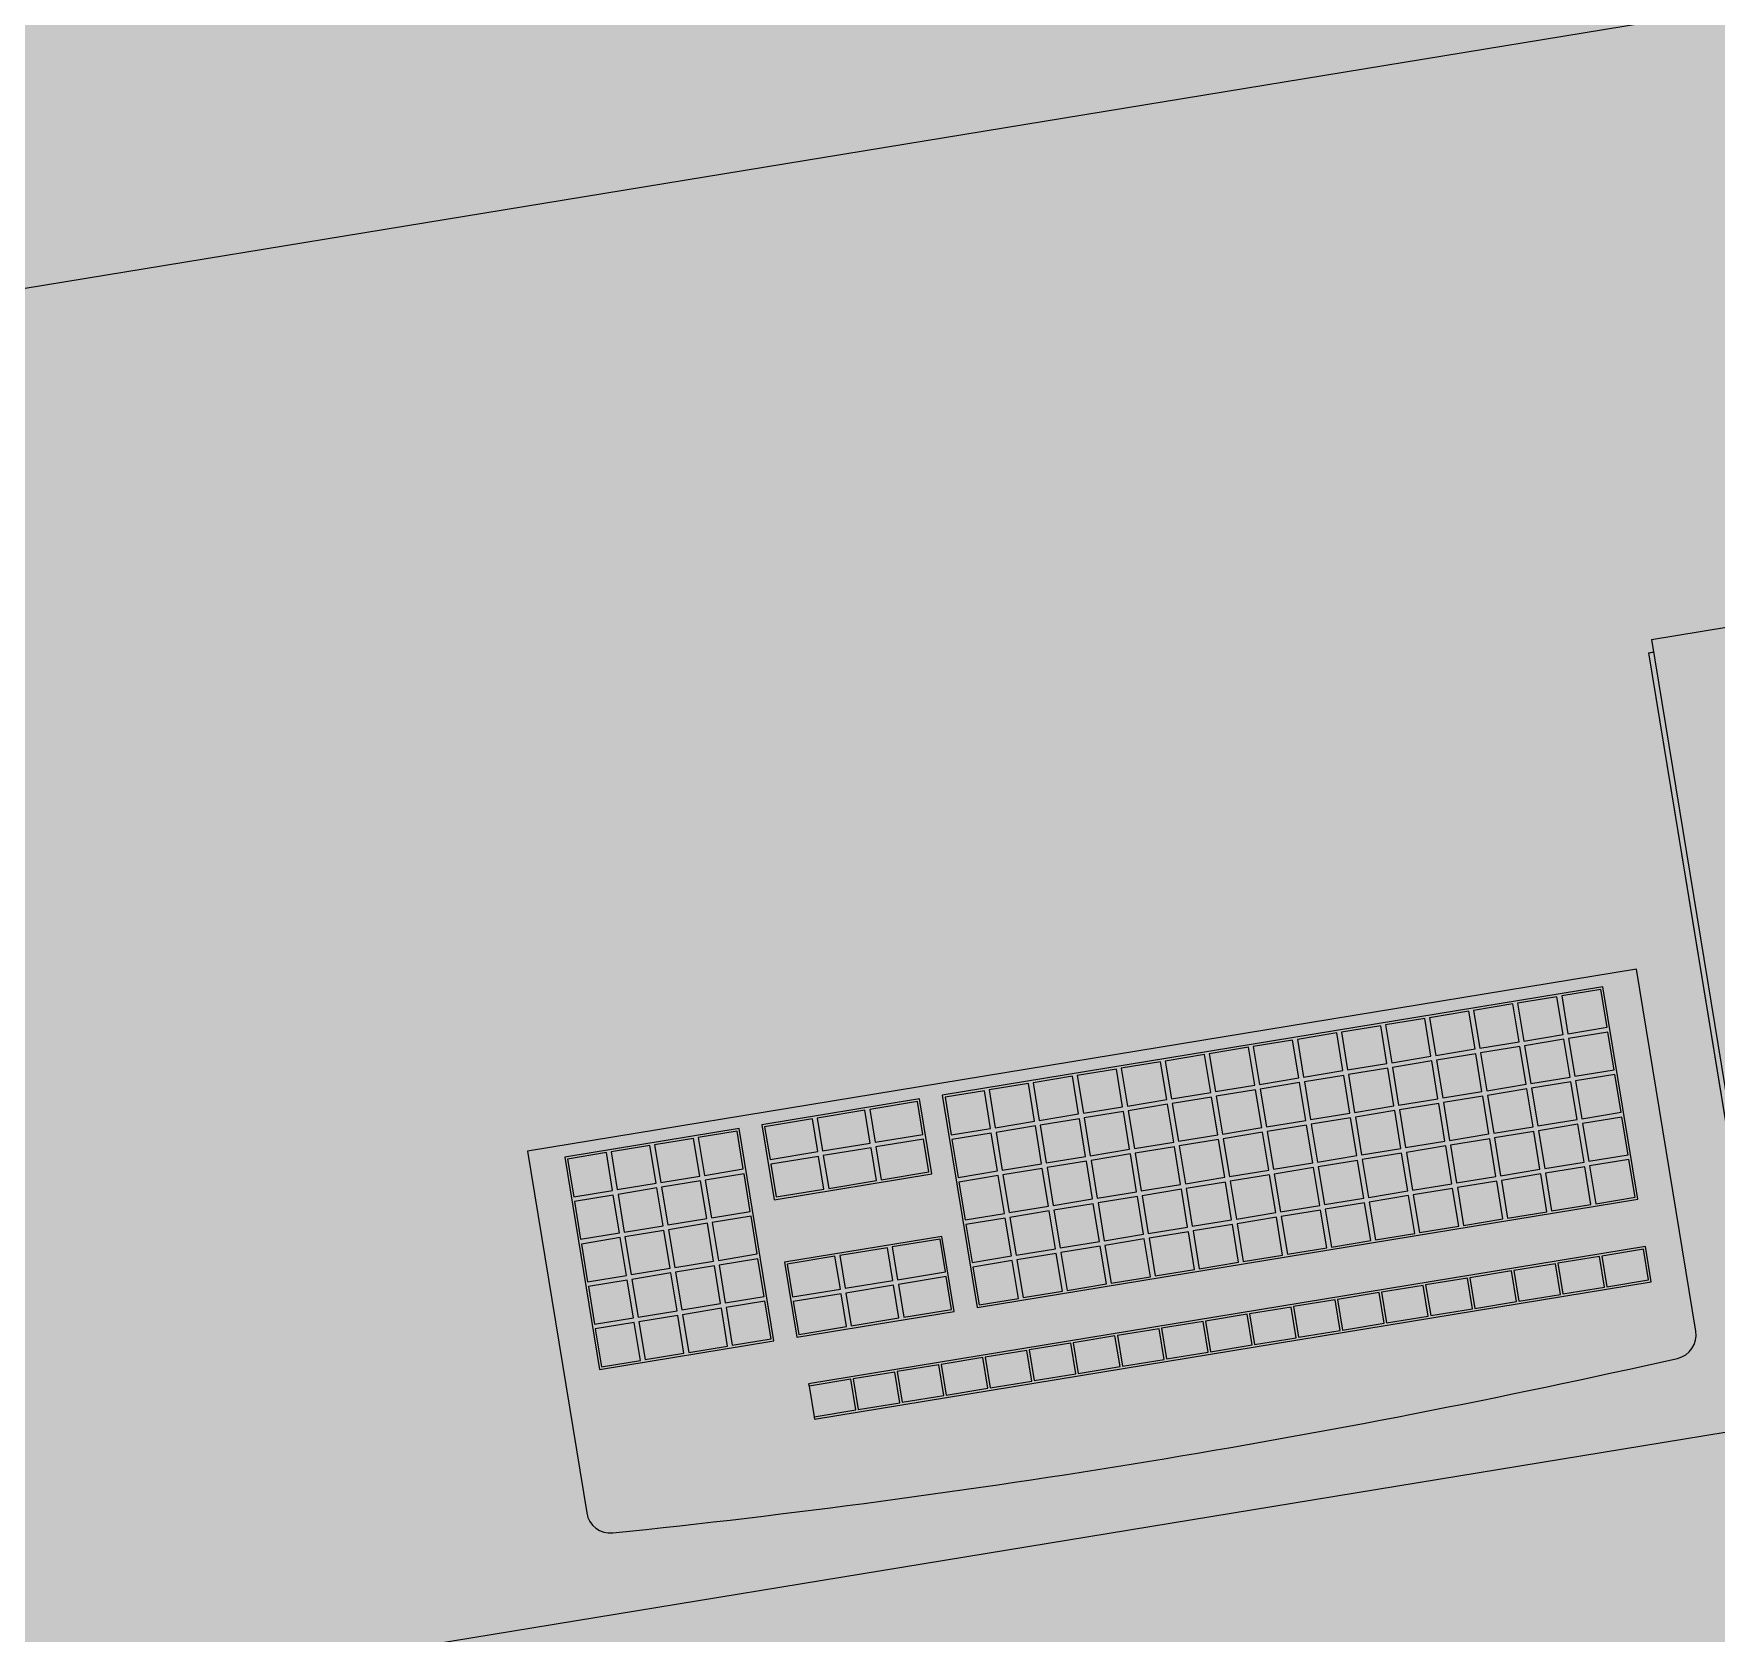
# Model space of a CAD drawing. Header units: metres. Extents: x 2 to 659295185, y -28 to 1124222152.
# Drawn here: x 655576.686 to 655577.345, y 1126601.06 to 1126601.687 of the extents above; entities that cross this region are included whole.
import ezdxf

# ---------------------------------------------------------------- set-up
doc = ezdxf.new("R2010")
doc.units = ezdxf.units.M
doc.header["$MEASUREMENT"] = 0
doc.linetypes.add('DASHDOT', pattern=[1, 0.5, -0.25, 0, -0.25])
doc.layers.get('0').update_dxf_attribs({"linetype": 'CONTINUOUS'})
for name, color, linetype, lineweight in [('LC-EQUIPOS', 12, 'CONTINUOUS', 13), ('LC-MUEBLE MADERA', 12, 'CONTINUOUS', 9), ('LOCALES ASIGNADOS', 41, 'DASHDOT', 0)]:
    doc.layers.add(name, color=color, linetype=linetype, lineweight=lineweight)

# ---------------------------------------------------------------- blocks, each defined once
blk = doc.blocks.new('mueble de equip')
blk.add_lwpolyline([(156.96263, 53.45278), (157.51263, 53.45278), (157.51263, 51.69896), (156.96263, 51.69896)], close=True)
at = {"layer": 'LC-EQUIPOS'}
for p, q in [((157.20144, 53.09922), (157.20144, 53.33992)), ((157.20148, 53.09922), (157.20148, 53.33992)), ((157.20144, 53.09922), (157.45144, 53.09922)), ((157.20148, 53.09922), (157.45148, 53.09922)), ((157.20644, 53.09728), (157.20644, 53.09922)), ((157.20644, 53.09728), (157.44644, 53.09728)), ((157.20648, 53.09728), (157.20648, 53.09922)), ((157.20648, 53.09728), (157.44648, 53.09728)), ((157.47157, 53.07252), (157.32795, 53.07252)), ((157.32795, 53.07252), (157.32795, 52.63228)), ((157.47157, 53.07252), (157.32795, 53.07252)), ((157.32795, 53.07252), (157.32795, 52.63228)), ((157.33263, 53.05847), (157.33263, 52.7962)), ((157.41694, 53.05847), (157.33263, 53.05847)), ((157.33263, 53.05847), (157.33263, 52.7962)), ((157.41694, 53.05847), (157.33263, 53.05847)), ((157.33357, 53.05754), (157.33357, 53.04193)), ((157.34856, 53.05754), (157.33357, 53.05754)), ((157.33357, 53.05754), (157.33357, 53.04193)), ((157.34856, 53.05754), (157.33357, 53.05754)), ((157.34856, 53.04193), (157.34856, 53.05754)), ((157.34856, 53.04193), (157.34856, 53.05754)), ((157.35043, 53.05754), (157.35043, 53.04193)), ((157.36542, 53.05754), (157.35043, 53.05754)), ((157.35043, 53.05754), (157.35043, 53.04193)), ((157.36542, 53.05754), (157.35043, 53.05754)), ((157.36542, 53.04193), (157.36542, 53.05754)), ((157.36542, 53.04193), (157.36542, 53.05754)), ((157.36729, 53.05754), (157.36729, 53.04193)), ((157.38228, 53.05754), (157.36729, 53.05754)), ((157.36729, 53.05754), (157.36729, 53.04193)), ((157.38228, 53.05754), (157.36729, 53.05754)), ((157.38228, 53.04193), (157.38228, 53.05754)), ((157.38228, 53.04193), (157.38228, 53.05754)), ((157.38415, 53.05754), (157.38415, 53.04193)), ((157.39914, 53.05754), (157.38415, 53.05754)), ((157.38415, 53.05754), (157.38415, 53.04193)), ((157.39914, 53.05754), (157.38415, 53.05754)), ((157.39914, 53.04193), (157.39914, 53.05754)), ((157.39914, 53.04193), (157.39914, 53.05754)), ((157.40101, 53.05754), (157.40101, 53.04193)), ((157.416, 53.05754), (157.40101, 53.05754)), ((157.40101, 53.05754), (157.40101, 53.04193)), ((157.416, 53.05754), (157.40101, 53.05754)), ((157.416, 53.04193), (157.416, 53.05754)), ((157.416, 53.04193), (157.416, 53.05754)), ((157.41694, 52.7962), (157.41694, 53.05847)), ((157.41694, 52.7962), (157.41694, 53.05847)), ((157.43567, 53.05847), (157.43567, 52.72626)), ((157.44972, 53.05847), (157.43567, 53.05847)), ((157.43567, 53.05847), (157.43567, 52.72626)), ((157.44972, 53.05847), (157.43567, 53.05847)), ((157.43661, 53.05754), (157.43661, 53.04099)), ((157.44878, 53.05754), (157.43661, 53.05754)), ((157.43661, 53.05754), (157.43661, 53.04099)), ((157.44878, 53.05754), (157.43661, 53.05754)), ((157.44878, 53.04099), (157.44878, 53.05754)), ((157.44878, 53.04099), (157.44878, 53.05754)), ((157.44972, 52.72626), (157.44972, 53.05847)), ((157.44972, 52.72626), (157.44972, 53.05847)), ((157.33357, 53.04193), (157.34856, 53.04193)), ((157.33357, 53.04193), (157.34856, 53.04193)), ((157.33357, 53.04005), (157.33357, 53.02444)), ((157.34856, 53.04005), (157.33357, 53.04005)), ((157.33357, 53.04005), (157.33357, 53.02444)), ((157.34856, 53.04005), (157.33357, 53.04005)), ((157.34856, 53.02444), (157.34856, 53.04005)), ((157.34856, 53.02444), (157.34856, 53.04005)), ((157.35043, 53.04193), (157.36542, 53.04193)), ((157.35043, 53.04193), (157.36542, 53.04193)), ((157.35043, 53.04005), (157.35043, 53.02444)), ((157.36542, 53.04005), (157.35043, 53.04005)), ((157.35043, 53.04005), (157.35043, 53.02444)), ((157.36542, 53.04005), (157.35043, 53.04005)), ((157.36542, 53.02444), (157.36542, 53.04005)), ((157.36542, 53.02444), (157.36542, 53.04005)), ((157.36729, 53.04193), (157.38228, 53.04193)), ((157.36729, 53.04193), (157.38228, 53.04193)), ((157.36729, 53.04005), (157.36729, 53.02444)), ((157.38228, 53.04005), (157.36729, 53.04005)), ((157.36729, 53.04005), (157.36729, 53.02444)), ((157.38228, 53.04005), (157.36729, 53.04005)), ((157.38228, 53.02444), (157.38228, 53.04005)), ((157.38228, 53.02444), (157.38228, 53.04005)), ((157.38415, 53.04193), (157.39914, 53.04193)), ((157.38415, 53.04193), (157.39914, 53.04193)), ((157.38415, 53.04005), (157.38415, 53.02444)), ((157.39914, 53.04005), (157.38415, 53.04005)), ((157.38415, 53.04005), (157.38415, 53.02444)), ((157.39914, 53.04005), (157.38415, 53.04005)), ((157.39914, 53.02444), (157.39914, 53.04005)), ((157.39914, 53.02444), (157.39914, 53.04005)), ((157.40101, 53.04193), (157.416, 53.04193)), ((157.40101, 53.04193), (157.416, 53.04193)), ((157.40101, 53.04005), (157.40101, 53.02444)), ((157.416, 53.04005), (157.40101, 53.04005)), ((157.40101, 53.04005), (157.40101, 53.02444)), ((157.416, 53.04005), (157.40101, 53.04005)), ((157.416, 53.02444), (157.416, 53.04005)), ((157.416, 53.02444), (157.416, 53.04005)), ((157.43661, 53.04099), (157.44878, 53.04099)), ((157.43661, 53.04099), (157.44878, 53.04099)), ((157.43661, 53.04005), (157.43661, 53.0235)), ((157.44878, 53.04005), (157.43661, 53.04005)), ((157.43661, 53.04005), (157.43661, 53.0235)), ((157.44878, 53.04005), (157.43661, 53.04005)), ((157.44878, 53.0235), (157.44878, 53.04005)), ((157.44878, 53.0235), (157.44878, 53.04005)), ((157.33357, 53.02444), (157.34856, 53.02444)), ((157.33357, 53.02444), (157.34856, 53.02444)), ((157.35043, 53.02444), (157.36542, 53.02444)), ((157.35043, 53.02444), (157.36542, 53.02444)), ((157.36729, 53.02444), (157.38228, 53.02444)), ((157.36729, 53.02444), (157.38228, 53.02444)), ((157.38415, 53.02444), (157.39914, 53.02444)), ((157.38415, 53.02444), (157.39914, 53.02444)), ((157.40101, 53.02444), (157.416, 53.02444)), ((157.40101, 53.02444), (157.416, 53.02444)), ((157.33357, 53.02257), (157.33357, 53.00696)), ((157.34856, 53.02257), (157.33357, 53.02257)), ((157.33357, 53.02257), (157.33357, 53.00696)), ((157.34856, 53.02257), (157.33357, 53.02257)), ((157.34856, 53.00696), (157.34856, 53.02257)), ((157.34856, 53.00696), (157.34856, 53.02257)), ((157.35043, 53.02257), (157.35043, 53.00696)), ((157.36542, 53.02257), (157.35043, 53.02257)), ((157.35043, 53.02257), (157.35043, 53.00696)), ((157.36542, 53.02257), (157.35043, 53.02257)), ((157.36542, 53.00696), (157.36542, 53.02257)), ((157.36542, 53.00696), (157.36542, 53.02257)), ((157.36729, 53.02257), (157.36729, 53.00696)), ((157.38228, 53.02257), (157.36729, 53.02257)), ((157.36729, 53.02257), (157.36729, 53.00696)), ((157.38228, 53.02257), (157.36729, 53.02257)), ((157.38228, 53.00696), (157.38228, 53.02257)), ((157.38228, 53.00696), (157.38228, 53.02257)), ((157.38415, 53.02257), (157.38415, 53.00696)), ((157.39914, 53.02257), (157.38415, 53.02257)), ((157.38415, 53.02257), (157.38415, 53.00696)), ((157.39914, 53.02257), (157.38415, 53.02257)), ((157.39914, 53.00696), (157.39914, 53.02257)), ((157.39914, 53.00696), (157.39914, 53.02257)), ((157.40101, 53.02257), (157.40101, 53.00696)), ((157.416, 53.02257), (157.40101, 53.02257)), ((157.40101, 53.02257), (157.40101, 53.00696)), ((157.416, 53.02257), (157.40101, 53.02257)), ((157.416, 53.00696), (157.416, 53.02257)), ((157.416, 53.00696), (157.416, 53.02257)), ((157.43661, 53.0235), (157.44878, 53.0235)), ((157.43661, 53.0235), (157.44878, 53.0235)), ((157.43661, 53.02257), (157.43661, 53.00602)), ((157.44878, 53.02257), (157.43661, 53.02257)), ((157.43661, 53.02257), (157.43661, 53.00602)), ((157.44878, 53.02257), (157.43661, 53.02257)), ((157.44878, 53.00602), (157.44878, 53.02257)), ((157.44878, 53.00602), (157.44878, 53.02257)), ((157.33357, 53.00696), (157.34856, 53.00696)), ((157.33357, 53.00696), (157.34856, 53.00696)), ((157.33357, 53.00508), (157.33357, 52.98947)), ((157.34856, 53.00508), (157.33357, 53.00508)), ((157.33357, 53.00508), (157.33357, 52.98947)), ((157.34856, 53.00508), (157.33357, 53.00508)), ((157.34856, 52.98947), (157.34856, 53.00508)), ((157.34856, 52.98947), (157.34856, 53.00508)), ((157.35043, 53.00696), (157.36542, 53.00696)), ((157.35043, 53.00696), (157.36542, 53.00696)), ((157.35043, 53.00508), (157.35043, 52.98947)), ((157.36542, 53.00508), (157.35043, 53.00508)), ((157.35043, 53.00508), (157.35043, 52.98947)), ((157.36542, 53.00508), (157.35043, 53.00508)), ((157.36542, 52.98947), (157.36542, 53.00508)), ((157.36542, 52.98947), (157.36542, 53.00508)), ((157.36729, 53.00696), (157.38228, 53.00696)), ((157.36729, 53.00696), (157.38228, 53.00696)), ((157.36729, 53.00508), (157.36729, 52.98947)), ((157.38228, 53.00508), (157.36729, 53.00508)), ((157.36729, 53.00508), (157.36729, 52.98947)), ((157.38228, 53.00508), (157.36729, 53.00508)), ((157.38228, 52.98947), (157.38228, 53.00508)), ((157.38228, 52.98947), (157.38228, 53.00508)), ((157.38415, 53.00696), (157.39914, 53.00696)), ((157.38415, 53.00696), (157.39914, 53.00696)), ((157.38415, 53.00508), (157.38415, 52.98947)), ((157.39914, 53.00508), (157.38415, 53.00508)), ((157.38415, 53.00508), (157.38415, 52.98947)), ((157.39914, 53.00508), (157.38415, 53.00508)), ((157.39914, 52.98947), (157.39914, 53.00508)), ((157.39914, 52.98947), (157.39914, 53.00508)), ((157.40101, 53.00696), (157.416, 53.00696)), ((157.40101, 53.00696), (157.416, 53.00696)), ((157.40101, 53.00508), (157.40101, 52.98947)), ((157.416, 53.00508), (157.40101, 53.00508)), ((157.40101, 53.00508), (157.40101, 52.98947)), ((157.416, 53.00508), (157.40101, 53.00508)), ((157.416, 52.98947), (157.416, 53.00508)), ((157.416, 52.98947), (157.416, 53.00508)), ((157.43661, 53.00602), (157.44878, 53.00602)), ((157.43661, 53.00602), (157.44878, 53.00602)), ((157.43661, 53.00508), (157.43661, 52.98853)), ((157.44878, 53.00508), (157.43661, 53.00508)), ((157.43661, 53.00508), (157.43661, 52.98853)), ((157.44878, 53.00508), (157.43661, 53.00508)), ((157.44878, 52.98853), (157.44878, 53.00508)), ((157.44878, 52.98853), (157.44878, 53.00508)), ((157.33357, 52.98947), (157.34856, 52.98947)), ((157.33357, 52.98947), (157.34856, 52.98947)), ((157.33357, 52.9876), (157.33357, 52.97199)), ((157.34856, 52.9876), (157.33357, 52.9876)), ((157.33357, 52.9876), (157.33357, 52.97199)), ((157.34856, 52.9876), (157.33357, 52.9876)), ((157.34856, 52.97199), (157.34856, 52.9876)), ((157.34856, 52.97199), (157.34856, 52.9876)), ((157.35043, 52.98947), (157.36542, 52.98947)), ((157.35043, 52.98947), (157.36542, 52.98947)), ((157.35043, 52.9876), (157.35043, 52.97199)), ((157.36542, 52.9876), (157.35043, 52.9876)), ((157.35043, 52.9876), (157.35043, 52.97199)), ((157.36542, 52.9876), (157.35043, 52.9876)), ((157.36542, 52.97199), (157.36542, 52.9876)), ((157.36542, 52.97199), (157.36542, 52.9876)), ((157.36729, 52.98947), (157.38228, 52.98947)), ((157.36729, 52.98947), (157.38228, 52.98947)), ((157.36729, 52.9876), (157.36729, 52.97199)), ((157.38228, 52.9876), (157.36729, 52.9876)), ((157.36729, 52.9876), (157.36729, 52.97199)), ((157.38228, 52.9876), (157.36729, 52.9876)), ((157.38228, 52.97199), (157.38228, 52.9876)), ((157.38228, 52.97199), (157.38228, 52.9876)), ((157.38415, 52.98947), (157.39914, 52.98947)), ((157.38415, 52.98947), (157.39914, 52.98947)), ((157.38415, 52.9876), (157.38415, 52.97199)), ((157.39914, 52.9876), (157.38415, 52.9876)), ((157.38415, 52.9876), (157.38415, 52.97199)), ((157.39914, 52.9876), (157.38415, 52.9876)), ((157.39914, 52.97199), (157.39914, 52.9876)), ((157.39914, 52.97199), (157.39914, 52.9876)), ((157.40101, 52.98947), (157.416, 52.98947)), ((157.40101, 52.98947), (157.416, 52.98947)), ((157.40101, 52.9876), (157.40101, 52.97199)), ((157.416, 52.9876), (157.40101, 52.9876)), ((157.40101, 52.9876), (157.40101, 52.97199)), ((157.416, 52.9876), (157.40101, 52.9876)), ((157.416, 52.97199), (157.416, 52.9876)), ((157.416, 52.97199), (157.416, 52.9876)), ((157.43661, 52.98853), (157.44878, 52.98853)), ((157.43661, 52.98853), (157.44878, 52.98853)), ((157.43661, 52.9876), (157.43661, 52.97105)), ((157.44878, 52.9876), (157.43661, 52.9876)), ((157.43661, 52.9876), (157.43661, 52.97105)), ((157.44878, 52.9876), (157.43661, 52.9876)), ((157.44878, 52.97105), (157.44878, 52.9876)), ((157.44878, 52.97105), (157.44878, 52.9876)), ((157.33357, 52.97199), (157.34856, 52.97199)), ((157.33357, 52.97199), (157.34856, 52.97199)), ((157.35043, 52.97199), (157.36542, 52.97199)), ((157.35043, 52.97199), (157.36542, 52.97199)), ((157.36729, 52.97199), (157.38228, 52.97199)), ((157.36729, 52.97199), (157.38228, 52.97199)), ((157.38415, 52.97199), (157.39914, 52.97199)), ((157.38415, 52.97199), (157.39914, 52.97199)), ((157.40101, 52.97199), (157.416, 52.97199)), ((157.40101, 52.97199), (157.416, 52.97199)), ((157.33357, 52.97011), (157.33357, 52.9545)), ((157.34856, 52.97011), (157.33357, 52.97011)), ((157.33357, 52.97011), (157.33357, 52.9545)), ((157.34856, 52.97011), (157.33357, 52.97011)), ((157.34856, 52.9545), (157.34856, 52.97011)), ((157.34856, 52.9545), (157.34856, 52.97011)), ((157.35043, 52.97011), (157.35043, 52.9545)), ((157.36542, 52.97011), (157.35043, 52.97011)), ((157.35043, 52.97011), (157.35043, 52.9545)), ((157.36542, 52.97011), (157.35043, 52.97011)), ((157.36542, 52.9545), (157.36542, 52.97011)), ((157.36542, 52.9545), (157.36542, 52.97011)), ((157.36729, 52.97011), (157.36729, 52.9545)), ((157.38228, 52.97011), (157.36729, 52.97011)), ((157.36729, 52.97011), (157.36729, 52.9545)), ((157.38228, 52.97011), (157.36729, 52.97011)), ((157.38228, 52.9545), (157.38228, 52.97011)), ((157.38228, 52.9545), (157.38228, 52.97011)), ((157.38415, 52.97011), (157.38415, 52.9545)), ((157.39914, 52.97011), (157.38415, 52.97011)), ((157.38415, 52.97011), (157.38415, 52.9545)), ((157.39914, 52.97011), (157.38415, 52.97011)), ((157.39914, 52.9545), (157.39914, 52.97011)), ((157.39914, 52.9545), (157.39914, 52.97011)), ((157.40101, 52.97011), (157.40101, 52.9545)), ((157.416, 52.97011), (157.40101, 52.97011)), ((157.40101, 52.97011), (157.40101, 52.9545)), ((157.416, 52.97011), (157.40101, 52.97011)), ((157.416, 52.9545), (157.416, 52.97011)), ((157.416, 52.9545), (157.416, 52.97011)), ((157.43661, 52.97105), (157.44878, 52.97105)), ((157.43661, 52.97105), (157.44878, 52.97105)), ((157.43661, 52.97011), (157.43661, 52.95356)), ((157.44878, 52.97011), (157.43661, 52.97011)), ((157.43661, 52.97011), (157.43661, 52.95356)), ((157.44878, 52.97011), (157.43661, 52.97011)), ((157.44878, 52.95356), (157.44878, 52.97011)), ((157.44878, 52.95356), (157.44878, 52.97011)), ((157.33357, 52.9545), (157.34856, 52.9545)), ((157.33357, 52.9545), (157.34856, 52.9545)), ((157.33357, 52.95263), (157.33357, 52.93702)), ((157.34856, 52.95263), (157.33357, 52.95263)), ((157.33357, 52.95263), (157.33357, 52.93702)), ((157.34856, 52.95263), (157.33357, 52.95263)), ((157.34856, 52.93702), (157.34856, 52.95263)), ((157.34856, 52.93702), (157.34856, 52.95263)), ((157.35043, 52.9545), (157.36542, 52.9545)), ((157.35043, 52.9545), (157.36542, 52.9545)), ((157.35043, 52.95263), (157.35043, 52.93702)), ((157.36542, 52.95263), (157.35043, 52.95263)), ((157.35043, 52.95263), (157.35043, 52.93702)), ((157.36542, 52.95263), (157.35043, 52.95263)), ((157.36542, 52.93702), (157.36542, 52.95263)), ((157.36542, 52.93702), (157.36542, 52.95263)), ((157.36729, 52.9545), (157.38228, 52.9545)), ((157.36729, 52.9545), (157.38228, 52.9545)), ((157.36729, 52.95263), (157.36729, 52.93702)), ((157.38228, 52.95263), (157.36729, 52.95263)), ((157.36729, 52.95263), (157.36729, 52.93702)), ((157.38228, 52.95263), (157.36729, 52.95263)), ((157.38228, 52.93702), (157.38228, 52.95263)), ((157.38228, 52.93702), (157.38228, 52.95263)), ((157.38415, 52.9545), (157.39914, 52.9545)), ((157.38415, 52.9545), (157.39914, 52.9545)), ((157.38415, 52.95263), (157.38415, 52.93702)), ((157.39914, 52.95263), (157.38415, 52.95263)), ((157.38415, 52.95263), (157.38415, 52.93702)), ((157.39914, 52.95263), (157.38415, 52.95263)), ((157.39914, 52.93702), (157.39914, 52.95263)), ((157.39914, 52.93702), (157.39914, 52.95263)), ((157.40101, 52.9545), (157.416, 52.9545)), ((157.40101, 52.9545), (157.416, 52.9545)), ((157.40101, 52.95263), (157.40101, 52.93702)), ((157.416, 52.95263), (157.40101, 52.95263)), ((157.40101, 52.95263), (157.40101, 52.93702)), ((157.416, 52.95263), (157.40101, 52.95263)), ((157.416, 52.93702), (157.416, 52.95263)), ((157.416, 52.93702), (157.416, 52.95263)), ((157.43661, 52.95356), (157.44878, 52.95356)), ((157.43661, 52.95356), (157.44878, 52.95356)), ((157.43661, 52.95263), (157.43661, 52.93608)), ((157.44878, 52.95263), (157.43661, 52.95263)), ((157.43661, 52.95263), (157.43661, 52.93608)), ((157.44878, 52.95263), (157.43661, 52.95263)), ((157.44878, 52.93608), (157.44878, 52.95263)), ((157.44878, 52.93608), (157.44878, 52.95263)), ((157.33357, 52.93702), (157.34856, 52.93702)), ((157.33357, 52.93702), (157.34856, 52.93702)), ((157.33357, 52.93514), (157.33357, 52.91953)), ((157.34856, 52.93514), (157.33357, 52.93514)), ((157.33357, 52.93514), (157.33357, 52.91953)), ((157.34856, 52.93514), (157.33357, 52.93514)), ((157.34856, 52.91953), (157.34856, 52.93514)), ((157.34856, 52.91953), (157.34856, 52.93514)), ((157.35043, 52.93702), (157.36542, 52.93702)), ((157.35043, 52.93702), (157.36542, 52.93702)), ((157.35043, 52.93514), (157.35043, 52.91953)), ((157.36542, 52.93514), (157.35043, 52.93514)), ((157.35043, 52.93514), (157.35043, 52.91953)), ((157.36542, 52.93514), (157.35043, 52.93514)), ((157.36542, 52.91953), (157.36542, 52.93514)), ((157.36542, 52.91953), (157.36542, 52.93514)), ((157.36729, 52.93702), (157.38228, 52.93702)), ((157.36729, 52.93702), (157.38228, 52.93702)), ((157.36729, 52.93514), (157.36729, 52.91953)), ((157.38228, 52.93514), (157.36729, 52.93514)), ((157.36729, 52.93514), (157.36729, 52.91953)), ((157.38228, 52.93514), (157.36729, 52.93514)), ((157.38228, 52.91953), (157.38228, 52.93514)), ((157.38228, 52.91953), (157.38228, 52.93514)), ((157.38415, 52.93702), (157.39914, 52.93702)), ((157.38415, 52.93702), (157.39914, 52.93702)), ((157.38415, 52.93514), (157.38415, 52.91953)), ((157.39914, 52.93514), (157.38415, 52.93514)), ((157.38415, 52.93514), (157.38415, 52.91953)), ((157.39914, 52.93514), (157.38415, 52.93514)), ((157.39914, 52.91953), (157.39914, 52.93514)), ((157.39914, 52.91953), (157.39914, 52.93514)), ((157.40101, 52.93702), (157.416, 52.93702)), ((157.40101, 52.93702), (157.416, 52.93702)), ((157.40101, 52.93514), (157.40101, 52.91953)), ((157.416, 52.93514), (157.40101, 52.93514)), ((157.40101, 52.93514), (157.40101, 52.91953)), ((157.416, 52.93514), (157.40101, 52.93514)), ((157.416, 52.91953), (157.416, 52.93514)), ((157.416, 52.91953), (157.416, 52.93514)), ((157.43661, 52.93608), (157.44878, 52.93608)), ((157.43661, 52.93608), (157.44878, 52.93608)), ((157.43661, 52.93514), (157.43661, 52.91859)), ((157.44878, 52.93514), (157.43661, 52.93514)), ((157.43661, 52.93514), (157.43661, 52.91859)), ((157.44878, 52.93514), (157.43661, 52.93514)), ((157.44878, 52.91859), (157.44878, 52.93514)), ((157.44878, 52.91859), (157.44878, 52.93514)), ((157.33357, 52.91953), (157.34856, 52.91953)), ((157.33357, 52.91953), (157.34856, 52.91953)), ((157.35043, 52.91953), (157.36542, 52.91953)), ((157.35043, 52.91953), (157.36542, 52.91953)), ((157.36729, 52.91953), (157.38228, 52.91953)), ((157.36729, 52.91953), (157.38228, 52.91953)), ((157.38415, 52.91953), (157.39914, 52.91953)), ((157.38415, 52.91953), (157.39914, 52.91953)), ((157.40101, 52.91953), (157.416, 52.91953)), ((157.40101, 52.91953), (157.416, 52.91953)), ((157.43661, 52.91859), (157.44878, 52.91859)), ((157.43661, 52.91859), (157.44878, 52.91859)), ((157.33357, 52.91766), (157.33357, 52.90205)), ((157.34856, 52.91766), (157.33357, 52.91766)), ((157.33357, 52.91766), (157.33357, 52.90205)), ((157.34856, 52.91766), (157.33357, 52.91766)), ((157.34856, 52.90205), (157.34856, 52.91766)), ((157.34856, 52.90205), (157.34856, 52.91766)), ((157.35043, 52.91766), (157.35043, 52.90205)), ((157.36542, 52.91766), (157.35043, 52.91766)), ((157.35043, 52.91766), (157.35043, 52.90205)), ((157.36542, 52.91766), (157.35043, 52.91766)), ((157.36542, 52.90205), (157.36542, 52.91766)), ((157.36542, 52.90205), (157.36542, 52.91766)), ((157.36729, 52.91766), (157.36729, 52.90205)), ((157.38228, 52.91766), (157.36729, 52.91766)), ((157.36729, 52.91766), (157.36729, 52.90205)), ((157.38228, 52.91766), (157.36729, 52.91766)), ((157.38228, 52.90205), (157.38228, 52.91766)), ((157.38228, 52.90205), (157.38228, 52.91766)), ((157.38415, 52.91766), (157.38415, 52.90205)), ((157.39914, 52.91766), (157.38415, 52.91766)), ((157.38415, 52.91766), (157.38415, 52.90205)), ((157.39914, 52.91766), (157.38415, 52.91766)), ((157.39914, 52.90205), (157.39914, 52.91766)), ((157.39914, 52.90205), (157.39914, 52.91766)), ((157.40101, 52.91766), (157.40101, 52.90205)), ((157.416, 52.91766), (157.40101, 52.91766)), ((157.40101, 52.91766), (157.40101, 52.90205)), ((157.416, 52.91766), (157.40101, 52.91766)), ((157.416, 52.90205), (157.416, 52.91766)), ((157.416, 52.90205), (157.416, 52.91766)), ((157.43661, 52.91766), (157.43661, 52.90111)), ((157.44878, 52.91766), (157.43661, 52.91766)), ((157.43661, 52.91766), (157.43661, 52.90111)), ((157.44878, 52.91766), (157.43661, 52.91766)), ((157.44878, 52.90111), (157.44878, 52.91766)), ((157.44878, 52.90111), (157.44878, 52.91766)), ((157.33357, 52.90205), (157.34856, 52.90205)), ((157.33357, 52.90205), (157.34856, 52.90205)), ((157.33357, 52.90017), (157.33357, 52.88456)), ((157.34856, 52.90017), (157.33357, 52.90017)), ((157.33357, 52.90017), (157.33357, 52.88456)), ((157.34856, 52.90017), (157.33357, 52.90017)), ((157.34856, 52.88456), (157.34856, 52.90017)), ((157.34856, 52.88456), (157.34856, 52.90017)), ((157.35043, 52.90205), (157.36542, 52.90205)), ((157.35043, 52.90205), (157.36542, 52.90205)), ((157.35043, 52.90017), (157.35043, 52.88456)), ((157.36542, 52.90017), (157.35043, 52.90017)), ((157.35043, 52.90017), (157.35043, 52.88456)), ((157.36542, 52.90017), (157.35043, 52.90017)), ((157.36542, 52.88456), (157.36542, 52.90017)), ((157.36542, 52.88456), (157.36542, 52.90017)), ((157.36729, 52.90205), (157.38228, 52.90205)), ((157.36729, 52.90205), (157.38228, 52.90205)), ((157.36729, 52.90017), (157.36729, 52.88456)), ((157.38228, 52.90017), (157.36729, 52.90017)), ((157.36729, 52.90017), (157.36729, 52.88456)), ((157.38228, 52.90017), (157.36729, 52.90017)), ((157.38228, 52.88456), (157.38228, 52.90017)), ((157.38228, 52.88456), (157.38228, 52.90017)), ((157.38415, 52.90205), (157.39914, 52.90205)), ((157.38415, 52.90205), (157.39914, 52.90205)), ((157.38415, 52.90017), (157.38415, 52.88456)), ((157.39914, 52.90017), (157.38415, 52.90017)), ((157.38415, 52.90017), (157.38415, 52.88456)), ((157.39914, 52.90017), (157.38415, 52.90017)), ((157.39914, 52.88456), (157.39914, 52.90017)), ((157.39914, 52.88456), (157.39914, 52.90017)), ((157.40101, 52.90205), (157.416, 52.90205)), ((157.40101, 52.90205), (157.416, 52.90205)), ((157.40101, 52.90017), (157.40101, 52.88456)), ((157.416, 52.90017), (157.40101, 52.90017)), ((157.40101, 52.90017), (157.40101, 52.88456)), ((157.416, 52.90017), (157.40101, 52.90017)), ((157.416, 52.88456), (157.416, 52.90017)), ((157.416, 52.88456), (157.416, 52.90017)), ((157.43661, 52.90111), (157.44878, 52.90111)), ((157.43661, 52.90111), (157.44878, 52.90111)), ((157.43661, 52.90017), (157.43661, 52.88363)), ((157.44878, 52.90017), (157.43661, 52.90017)), ((157.43661, 52.90017), (157.43661, 52.88363)), ((157.44878, 52.90017), (157.43661, 52.90017)), ((157.44878, 52.88363), (157.44878, 52.90017)), ((157.44878, 52.88363), (157.44878, 52.90017)), ((157.33357, 52.88456), (157.34856, 52.88456)), ((157.33357, 52.88456), (157.34856, 52.88456)), ((157.33357, 52.88269), (157.33357, 52.86708)), ((157.34856, 52.88269), (157.33357, 52.88269)), ((157.33357, 52.88269), (157.33357, 52.86708)), ((157.34856, 52.88269), (157.33357, 52.88269)), ((157.34856, 52.86708), (157.34856, 52.88269)), ((157.34856, 52.86708), (157.34856, 52.88269)), ((157.35043, 52.88456), (157.36542, 52.88456)), ((157.35043, 52.88456), (157.36542, 52.88456)), ((157.35043, 52.88269), (157.35043, 52.86708)), ((157.36542, 52.88269), (157.35043, 52.88269)), ((157.35043, 52.88269), (157.35043, 52.86708)), ((157.36542, 52.88269), (157.35043, 52.88269)), ((157.36542, 52.86708), (157.36542, 52.88269)), ((157.36542, 52.86708), (157.36542, 52.88269)), ((157.36729, 52.88456), (157.38228, 52.88456)), ((157.36729, 52.88456), (157.38228, 52.88456)), ((157.36729, 52.88269), (157.36729, 52.86708)), ((157.38228, 52.88269), (157.36729, 52.88269)), ((157.36729, 52.88269), (157.36729, 52.86708)), ((157.38228, 52.88269), (157.36729, 52.88269)), ((157.38228, 52.86708), (157.38228, 52.88269)), ((157.38228, 52.86708), (157.38228, 52.88269)), ((157.38415, 52.88456), (157.39914, 52.88456)), ((157.38415, 52.88456), (157.39914, 52.88456)), ((157.38415, 52.88269), (157.38415, 52.86708)), ((157.39914, 52.88269), (157.38415, 52.88269)), ((157.38415, 52.88269), (157.38415, 52.86708)), ((157.39914, 52.88269), (157.38415, 52.88269)), ((157.39914, 52.86708), (157.39914, 52.88269)), ((157.39914, 52.86708), (157.39914, 52.88269)), ((157.40101, 52.88456), (157.416, 52.88456)), ((157.40101, 52.88456), (157.416, 52.88456)), ((157.40101, 52.88269), (157.40101, 52.86708)), ((157.416, 52.88269), (157.40101, 52.88269)), ((157.40101, 52.88269), (157.40101, 52.86708)), ((157.416, 52.88269), (157.40101, 52.88269)), ((157.416, 52.86708), (157.416, 52.88269)), ((157.416, 52.86708), (157.416, 52.88269)), ((157.43661, 52.88363), (157.44878, 52.88363)), ((157.43661, 52.88363), (157.44878, 52.88363)), ((157.43661, 52.88269), (157.43661, 52.86614)), ((157.44878, 52.88269), (157.43661, 52.88269)), ((157.43661, 52.88269), (157.43661, 52.86614)), ((157.44878, 52.88269), (157.43661, 52.88269)), ((157.44878, 52.86614), (157.44878, 52.88269)), ((157.44878, 52.86614), (157.44878, 52.88269)), ((157.33357, 52.86708), (157.34856, 52.86708)), ((157.33357, 52.86708), (157.34856, 52.86708)), ((157.35043, 52.86708), (157.36542, 52.86708)), ((157.35043, 52.86708), (157.36542, 52.86708)), ((157.36729, 52.86708), (157.38228, 52.86708)), ((157.36729, 52.86708), (157.38228, 52.86708)), ((157.38415, 52.86708), (157.39914, 52.86708)), ((157.38415, 52.86708), (157.39914, 52.86708)), ((157.40101, 52.86708), (157.416, 52.86708)), ((157.40101, 52.86708), (157.416, 52.86708)), ((157.43661, 52.86614), (157.44878, 52.86614)), ((157.43661, 52.86614), (157.44878, 52.86614)), ((157.33357, 52.8652), (157.33357, 52.84959)), ((157.34856, 52.8652), (157.33357, 52.8652)), ((157.33357, 52.8652), (157.33357, 52.84959)), ((157.34856, 52.8652), (157.33357, 52.8652)), ((157.34856, 52.84959), (157.34856, 52.8652)), ((157.34856, 52.84959), (157.34856, 52.8652)), ((157.35043, 52.8652), (157.35043, 52.84959)), ((157.36542, 52.8652), (157.35043, 52.8652)), ((157.35043, 52.8652), (157.35043, 52.84959)), ((157.36542, 52.8652), (157.35043, 52.8652)), ((157.36542, 52.84959), (157.36542, 52.8652)), ((157.36542, 52.84959), (157.36542, 52.8652)), ((157.36729, 52.8652), (157.36729, 52.84959)), ((157.38228, 52.8652), (157.36729, 52.8652)), ((157.36729, 52.8652), (157.36729, 52.84959)), ((157.38228, 52.8652), (157.36729, 52.8652)), ((157.38228, 52.84959), (157.38228, 52.8652)), ((157.38228, 52.84959), (157.38228, 52.8652)), ((157.38415, 52.8652), (157.38415, 52.84959)), ((157.39914, 52.8652), (157.38415, 52.8652)), ((157.38415, 52.8652), (157.38415, 52.84959)), ((157.39914, 52.8652), (157.38415, 52.8652)), ((157.39914, 52.84959), (157.39914, 52.8652)), ((157.39914, 52.84959), (157.39914, 52.8652)), ((157.40101, 52.8652), (157.40101, 52.84959)), ((157.416, 52.8652), (157.40101, 52.8652)), ((157.40101, 52.8652), (157.40101, 52.84959)), ((157.416, 52.8652), (157.40101, 52.8652)), ((157.416, 52.84959), (157.416, 52.8652)), ((157.416, 52.84959), (157.416, 52.8652)), ((157.43661, 52.8652), (157.43661, 52.84866)), ((157.44878, 52.8652), (157.43661, 52.8652)), ((157.43661, 52.8652), (157.43661, 52.84866)), ((157.44878, 52.8652), (157.43661, 52.8652)), ((157.44878, 52.84866), (157.44878, 52.8652)), ((157.44878, 52.84866), (157.44878, 52.8652)), ((157.33357, 52.84959), (157.34856, 52.84959)), ((157.33357, 52.84959), (157.34856, 52.84959)), ((157.33357, 52.84772), (157.33357, 52.83211)), ((157.34856, 52.84772), (157.33357, 52.84772)), ((157.33357, 52.84772), (157.33357, 52.83211)), ((157.34856, 52.84772), (157.33357, 52.84772)), ((157.34856, 52.83211), (157.34856, 52.84772)), ((157.34856, 52.83211), (157.34856, 52.84772)), ((157.35043, 52.84959), (157.36542, 52.84959)), ((157.35043, 52.84959), (157.36542, 52.84959)), ((157.35043, 52.84772), (157.35043, 52.83211)), ((157.36542, 52.84772), (157.35043, 52.84772)), ((157.35043, 52.84772), (157.35043, 52.83211)), ((157.36542, 52.84772), (157.35043, 52.84772)), ((157.36542, 52.83211), (157.36542, 52.84772)), ((157.36542, 52.83211), (157.36542, 52.84772)), ((157.36729, 52.84959), (157.38228, 52.84959)), ((157.36729, 52.84959), (157.38228, 52.84959)), ((157.36729, 52.84772), (157.36729, 52.83211)), ((157.38228, 52.84772), (157.36729, 52.84772)), ((157.36729, 52.84772), (157.36729, 52.83211)), ((157.38228, 52.84772), (157.36729, 52.84772)), ((157.38228, 52.83211), (157.38228, 52.84772)), ((157.38228, 52.83211), (157.38228, 52.84772)), ((157.38415, 52.84959), (157.39914, 52.84959)), ((157.38415, 52.84959), (157.39914, 52.84959)), ((157.38415, 52.84772), (157.38415, 52.83211)), ((157.39914, 52.84772), (157.38415, 52.84772)), ((157.38415, 52.84772), (157.38415, 52.83211)), ((157.39914, 52.84772), (157.38415, 52.84772)), ((157.39914, 52.83211), (157.39914, 52.84772)), ((157.39914, 52.83211), (157.39914, 52.84772)), ((157.40101, 52.84959), (157.416, 52.84959)), ((157.40101, 52.84959), (157.416, 52.84959)), ((157.40101, 52.84772), (157.40101, 52.83211)), ((157.416, 52.84772), (157.40101, 52.84772)), ((157.40101, 52.84772), (157.40101, 52.83211)), ((157.416, 52.84772), (157.40101, 52.84772)), ((157.416, 52.83211), (157.416, 52.84772)), ((157.416, 52.83211), (157.416, 52.84772)), ((157.43661, 52.84866), (157.44878, 52.84866)), ((157.43661, 52.84866), (157.44878, 52.84866)), ((157.43661, 52.84772), (157.43661, 52.83117)), ((157.44878, 52.84772), (157.43661, 52.84772)), ((157.43661, 52.84772), (157.43661, 52.83117)), ((157.44878, 52.84772), (157.43661, 52.84772)), ((157.44878, 52.83117), (157.44878, 52.84772)), ((157.44878, 52.83117), (157.44878, 52.84772)), ((157.33357, 52.83211), (157.34856, 52.83211)), ((157.33357, 52.83211), (157.34856, 52.83211)), ((157.33357, 52.83023), (157.33357, 52.81462)), ((157.34856, 52.83023), (157.33357, 52.83023)), ((157.33357, 52.83023), (157.33357, 52.81462)), ((157.34856, 52.83023), (157.33357, 52.83023)), ((157.34856, 52.81462), (157.34856, 52.83023)), ((157.34856, 52.81462), (157.34856, 52.83023)), ((157.35043, 52.83211), (157.36542, 52.83211)), ((157.35043, 52.83211), (157.36542, 52.83211)), ((157.35043, 52.83023), (157.35043, 52.81462)), ((157.36542, 52.83023), (157.35043, 52.83023)), ((157.35043, 52.83023), (157.35043, 52.81462)), ((157.36542, 52.83023), (157.35043, 52.83023)), ((157.36542, 52.81462), (157.36542, 52.83023)), ((157.36542, 52.81462), (157.36542, 52.83023)), ((157.36729, 52.83211), (157.38228, 52.83211)), ((157.36729, 52.83211), (157.38228, 52.83211)), ((157.36729, 52.83023), (157.36729, 52.81462)), ((157.38228, 52.83023), (157.36729, 52.83023)), ((157.36729, 52.83023), (157.36729, 52.81462)), ((157.38228, 52.83023), (157.36729, 52.83023)), ((157.38228, 52.81462), (157.38228, 52.83023)), ((157.38228, 52.81462), (157.38228, 52.83023)), ((157.38415, 52.83211), (157.39914, 52.83211)), ((157.38415, 52.83211), (157.39914, 52.83211)), ((157.38415, 52.83023), (157.38415, 52.81462)), ((157.39914, 52.83023), (157.38415, 52.83023)), ((157.38415, 52.83023), (157.38415, 52.81462)), ((157.39914, 52.83023), (157.38415, 52.83023)), ((157.39914, 52.81462), (157.39914, 52.83023)), ((157.39914, 52.81462), (157.39914, 52.83023)), ((157.40101, 52.83211), (157.416, 52.83211)), ((157.40101, 52.83211), (157.416, 52.83211)), ((157.40101, 52.83023), (157.40101, 52.81462)), ((157.416, 52.83023), (157.40101, 52.83023)), ((157.40101, 52.83023), (157.40101, 52.81462)), ((157.416, 52.83023), (157.40101, 52.83023)), ((157.416, 52.81462), (157.416, 52.83023)), ((157.416, 52.81462), (157.416, 52.83023)), ((157.43661, 52.83117), (157.44878, 52.83117)), ((157.43661, 52.83117), (157.44878, 52.83117)), ((157.43661, 52.83023), (157.43661, 52.81369)), ((157.44878, 52.83023), (157.43661, 52.83023)), ((157.43661, 52.83023), (157.43661, 52.81369)), ((157.44878, 52.83023), (157.43661, 52.83023)), ((157.44878, 52.81369), (157.44878, 52.83023)), ((157.44878, 52.81369), (157.44878, 52.83023)), ((157.33357, 52.81462), (157.34856, 52.81462)), ((157.33357, 52.81462), (157.34856, 52.81462)), ((157.35043, 52.81462), (157.36542, 52.81462)), ((157.35043, 52.81462), (157.36542, 52.81462)), ((157.36729, 52.81462), (157.38228, 52.81462)), ((157.36729, 52.81462), (157.38228, 52.81462)), ((157.38415, 52.81462), (157.39914, 52.81462)), ((157.38415, 52.81462), (157.39914, 52.81462)), ((157.40101, 52.81462), (157.416, 52.81462)), ((157.40101, 52.81462), (157.416, 52.81462)), ((157.43661, 52.81369), (157.44878, 52.81369)), ((157.43661, 52.81369), (157.44878, 52.81369)), ((157.33357, 52.81275), (157.33357, 52.79714)), ((157.34856, 52.81275), (157.33357, 52.81275)), ((157.33357, 52.81275), (157.33357, 52.79714)), ((157.34856, 52.81275), (157.33357, 52.81275)), ((157.34856, 52.79714), (157.34856, 52.81275)), ((157.34856, 52.79714), (157.34856, 52.81275)), ((157.35043, 52.81275), (157.35043, 52.79714)), ((157.36542, 52.81275), (157.35043, 52.81275)), ((157.35043, 52.81275), (157.35043, 52.79714)), ((157.36542, 52.81275), (157.35043, 52.81275)), ((157.36542, 52.79714), (157.36542, 52.81275)), ((157.36542, 52.79714), (157.36542, 52.81275)), ((157.36729, 52.81275), (157.36729, 52.79714)), ((157.38228, 52.81275), (157.36729, 52.81275)), ((157.36729, 52.81275), (157.36729, 52.79714)), ((157.38228, 52.81275), (157.36729, 52.81275)), ((157.38228, 52.79714), (157.38228, 52.81275)), ((157.38228, 52.79714), (157.38228, 52.81275)), ((157.38415, 52.81275), (157.38415, 52.79714)), ((157.39914, 52.81275), (157.38415, 52.81275)), ((157.38415, 52.81275), (157.38415, 52.79714)), ((157.39914, 52.81275), (157.38415, 52.81275)), ((157.39914, 52.79714), (157.39914, 52.81275)), ((157.39914, 52.79714), (157.39914, 52.81275)), ((157.40101, 52.81275), (157.40101, 52.79714)), ((157.416, 52.81275), (157.40101, 52.81275)), ((157.40101, 52.81275), (157.40101, 52.79714)), ((157.416, 52.81275), (157.40101, 52.81275)), ((157.416, 52.79714), (157.416, 52.81275)), ((157.416, 52.79714), (157.416, 52.81275)), ((157.43661, 52.81275), (157.43661, 52.7962)), ((157.44878, 52.81275), (157.43661, 52.81275)), ((157.43661, 52.81275), (157.43661, 52.7962)), ((157.44878, 52.81275), (157.43661, 52.81275)), ((157.44878, 52.7962), (157.44878, 52.81275)), ((157.44878, 52.7962), (157.44878, 52.81275)), ((157.33263, 52.7962), (157.41694, 52.7962)), ((157.33263, 52.7962), (157.41694, 52.7962)), ((157.33357, 52.79714), (157.34856, 52.79714)), ((157.33357, 52.79714), (157.34856, 52.79714)), ((157.35043, 52.79714), (157.36542, 52.79714)), ((157.35043, 52.79714), (157.36542, 52.79714)), ((157.36729, 52.79714), (157.38228, 52.79714)), ((157.36729, 52.79714), (157.38228, 52.79714)), ((157.38415, 52.79714), (157.39914, 52.79714)), ((157.38415, 52.79714), (157.39914, 52.79714)), ((157.40101, 52.79714), (157.416, 52.79714)), ((157.40101, 52.79714), (157.416, 52.79714)), ((157.43661, 52.7962), (157.44878, 52.7962)), ((157.43661, 52.7962), (157.44878, 52.7962)), ((157.43661, 52.79526), (157.43661, 52.77872)), ((157.44878, 52.79526), (157.43661, 52.79526)), ((157.43661, 52.79526), (157.43661, 52.77872)), ((157.44878, 52.79526), (157.43661, 52.79526)), ((157.44878, 52.77872), (157.44878, 52.79526)), ((157.44878, 52.77872), (157.44878, 52.79526)), ((157.33263, 52.78715), (157.33263, 52.72461)), ((157.36239, 52.78715), (157.33263, 52.78715)), ((157.33263, 52.78715), (157.33263, 52.72461)), ((157.36239, 52.78715), (157.33263, 52.78715)), ((157.36239, 52.72461), (157.36239, 52.78715)), ((157.36239, 52.72461), (157.36239, 52.78715)), ((157.38718, 52.78715), (157.38718, 52.72461)), ((157.41694, 52.78715), (157.38718, 52.78715)), ((157.38718, 52.78715), (157.38718, 52.72461)), ((157.41694, 52.78715), (157.38718, 52.78715)), ((157.41694, 52.72461), (157.41694, 52.78715)), ((157.41694, 52.72461), (157.41694, 52.78715)), ((157.33357, 52.78621), (157.33357, 52.76724)), ((157.34657, 52.78621), (157.33357, 52.78621)), ((157.33357, 52.78621), (157.33357, 52.76724)), ((157.34657, 52.78621), (157.33357, 52.78621)), ((157.34657, 52.76724), (157.34657, 52.78621)), ((157.34657, 52.76724), (157.34657, 52.78621)), ((157.34845, 52.78621), (157.34845, 52.76724)), ((157.36145, 52.78621), (157.34845, 52.78621)), ((157.34845, 52.78621), (157.34845, 52.76724)), ((157.36145, 52.78621), (157.34845, 52.78621)), ((157.36145, 52.76724), (157.36145, 52.78621)), ((157.36145, 52.76724), (157.36145, 52.78621)), ((157.38812, 52.78621), (157.38812, 52.76724)), ((157.40112, 52.78621), (157.38812, 52.78621)), ((157.38812, 52.78621), (157.38812, 52.76724)), ((157.40112, 52.78621), (157.38812, 52.78621)), ((157.40112, 52.76724), (157.40112, 52.78621)), ((157.40112, 52.76724), (157.40112, 52.78621)), ((157.403, 52.78621), (157.403, 52.76724)), ((157.416, 52.78621), (157.403, 52.78621)), ((157.403, 52.78621), (157.403, 52.76724)), ((157.416, 52.78621), (157.403, 52.78621)), ((157.416, 52.76724), (157.416, 52.78621)), ((157.416, 52.76724), (157.416, 52.78621)), ((157.43661, 52.77872), (157.44878, 52.77872)), ((157.43661, 52.77872), (157.44878, 52.77872)), ((157.43661, 52.77778), (157.43661, 52.76123)), ((157.44878, 52.77778), (157.43661, 52.77778)), ((157.43661, 52.77778), (157.43661, 52.76123)), ((157.44878, 52.77778), (157.43661, 52.77778)), ((157.44878, 52.76123), (157.44878, 52.77778)), ((157.44878, 52.76123), (157.44878, 52.77778)), ((157.33357, 52.76724), (157.34657, 52.76724)), ((157.33357, 52.76724), (157.34657, 52.76724)), ((157.34845, 52.76724), (157.36145, 52.76724)), ((157.34845, 52.76724), (157.36145, 52.76724)), ((157.38812, 52.76724), (157.40112, 52.76724)), ((157.38812, 52.76724), (157.40112, 52.76724)), ((157.403, 52.76724), (157.416, 52.76724)), ((157.403, 52.76724), (157.416, 52.76724)), ((157.33357, 52.76536), (157.33357, 52.74639)), ((157.34657, 52.76536), (157.33357, 52.76536)), ((157.33357, 52.76536), (157.33357, 52.74639)), ((157.34657, 52.76536), (157.33357, 52.76536)), ((157.34657, 52.74639), (157.34657, 52.76536)), ((157.34657, 52.74639), (157.34657, 52.76536)), ((157.34845, 52.76536), (157.34845, 52.74639)), ((157.36145, 52.76536), (157.34845, 52.76536)), ((157.34845, 52.76536), (157.34845, 52.74639)), ((157.36145, 52.76536), (157.34845, 52.76536)), ((157.36145, 52.74639), (157.36145, 52.76536)), ((157.36145, 52.74639), (157.36145, 52.76536)), ((157.38812, 52.76536), (157.38812, 52.74639)), ((157.40112, 52.76536), (157.38812, 52.76536)), ((157.38812, 52.76536), (157.38812, 52.74639)), ((157.40112, 52.76536), (157.38812, 52.76536)), ((157.40112, 52.74639), (157.40112, 52.76536)), ((157.40112, 52.74639), (157.40112, 52.76536)), ((157.403, 52.76536), (157.403, 52.74639)), ((157.416, 52.76536), (157.403, 52.76536)), ((157.403, 52.76536), (157.403, 52.74639)), ((157.416, 52.76536), (157.403, 52.76536)), ((157.416, 52.74639), (157.416, 52.76536)), ((157.416, 52.74639), (157.416, 52.76536)), ((157.43661, 52.76123), (157.44878, 52.76123)), ((157.43661, 52.76123), (157.44878, 52.76123)), ((157.43661, 52.76029), (157.43661, 52.74375)), ((157.44878, 52.76029), (157.43661, 52.76029)), ((157.43661, 52.76029), (157.43661, 52.74375)), ((157.44878, 52.76029), (157.43661, 52.76029)), ((157.44878, 52.74375), (157.44878, 52.76029)), ((157.44878, 52.74375), (157.44878, 52.76029)), ((157.33357, 52.74639), (157.34657, 52.74639)), ((157.33357, 52.74639), (157.34657, 52.74639)), ((157.33357, 52.74452), (157.33357, 52.72554)), ((157.34657, 52.74452), (157.33357, 52.74452)), ((157.33357, 52.74452), (157.33357, 52.72554)), ((157.34657, 52.74452), (157.33357, 52.74452)), ((157.34657, 52.72554), (157.34657, 52.74452)), ((157.34657, 52.72554), (157.34657, 52.74452)), ((157.34845, 52.74639), (157.36145, 52.74639)), ((157.34845, 52.74639), (157.36145, 52.74639)), ((157.34845, 52.74452), (157.34845, 52.72554)), ((157.36145, 52.74452), (157.34845, 52.74452)), ((157.34845, 52.74452), (157.34845, 52.72554)), ((157.36145, 52.74452), (157.34845, 52.74452)), ((157.36145, 52.72554), (157.36145, 52.74452)), ((157.36145, 52.72554), (157.36145, 52.74452)), ((157.38812, 52.74639), (157.40112, 52.74639)), ((157.38812, 52.74639), (157.40112, 52.74639)), ((157.38812, 52.74452), (157.38812, 52.72554)), ((157.40112, 52.74452), (157.38812, 52.74452)), ((157.38812, 52.74452), (157.38812, 52.72554)), ((157.40112, 52.74452), (157.38812, 52.74452)), ((157.40112, 52.72554), (157.40112, 52.74452)), ((157.40112, 52.72554), (157.40112, 52.74452)), ((157.403, 52.74639), (157.416, 52.74639)), ((157.403, 52.74639), (157.416, 52.74639)), ((157.403, 52.74452), (157.403, 52.72554)), ((157.416, 52.74452), (157.403, 52.74452)), ((157.403, 52.74452), (157.403, 52.72554)), ((157.416, 52.74452), (157.403, 52.74452)), ((157.416, 52.72554), (157.416, 52.74452)), ((157.416, 52.72554), (157.416, 52.74452)), ((157.43661, 52.74375), (157.44878, 52.74375)), ((157.43661, 52.74375), (157.44878, 52.74375)), ((157.43661, 52.74281), (157.43661, 52.72626)), ((157.44878, 52.74281), (157.43661, 52.74281)), ((157.43661, 52.74281), (157.43661, 52.72626)), ((157.44878, 52.74281), (157.43661, 52.74281)), ((157.44878, 52.72626), (157.44878, 52.74281)), ((157.44878, 52.72626), (157.44878, 52.74281)), ((157.33263, 52.72461), (157.36239, 52.72461)), ((157.33263, 52.72461), (157.36239, 52.72461)), ((157.33357, 52.72554), (157.34657, 52.72554)), ((157.33357, 52.72554), (157.34657, 52.72554)), ((157.34845, 52.72554), (157.36145, 52.72554)), ((157.34845, 52.72554), (157.36145, 52.72554)), ((157.38718, 52.72461), (157.41694, 52.72461)), ((157.38718, 52.72461), (157.41694, 52.72461)), ((157.38812, 52.72554), (157.40112, 52.72554)), ((157.38812, 52.72554), (157.40112, 52.72554)), ((157.403, 52.72554), (157.416, 52.72554)), ((157.403, 52.72554), (157.416, 52.72554)), ((157.43567, 52.72626), (157.43661, 52.72626)), ((157.43567, 52.72626), (157.43661, 52.72626)), ((157.43661, 52.72626), (157.44878, 52.72626)), ((157.43661, 52.72626), (157.44878, 52.72626)), ((157.44878, 52.72626), (157.44972, 52.72626)), ((157.44878, 52.72626), (157.44972, 52.72626)), ((157.33263, 52.71555), (157.33263, 52.64633)), ((157.41694, 52.71555), (157.33263, 52.71555)), ((157.33263, 52.71555), (157.33263, 52.64633)), ((157.41694, 52.71555), (157.33263, 52.71555)), ((157.33357, 52.71461), (157.33357, 52.69918)), ((157.34856, 52.71461), (157.33357, 52.71461)), ((157.33357, 52.71461), (157.33357, 52.69918)), ((157.34856, 52.71461), (157.33357, 52.71461)), ((157.34856, 52.69918), (157.34856, 52.71461)), ((157.34856, 52.69918), (157.34856, 52.71461)), ((157.35043, 52.71461), (157.35043, 52.69918)), ((157.36542, 52.71461), (157.35043, 52.71461)), ((157.35043, 52.71461), (157.35043, 52.69918)), ((157.36542, 52.71461), (157.35043, 52.71461)), ((157.36542, 52.69918), (157.36542, 52.71461)), ((157.36542, 52.69918), (157.36542, 52.71461)), ((157.36729, 52.71461), (157.36729, 52.69918)), ((157.38228, 52.71461), (157.36729, 52.71461)), ((157.36729, 52.71461), (157.36729, 52.69918)), ((157.38228, 52.71461), (157.36729, 52.71461)), ((157.38228, 52.69918), (157.38228, 52.71461)), ((157.38228, 52.69918), (157.38228, 52.71461)), ((157.38415, 52.71461), (157.38415, 52.69918)), ((157.39914, 52.71461), (157.38415, 52.71461)), ((157.38415, 52.71461), (157.38415, 52.69918)), ((157.39914, 52.71461), (157.38415, 52.71461)), ((157.39914, 52.69918), (157.39914, 52.71461)), ((157.39914, 52.69918), (157.39914, 52.71461)), ((157.40101, 52.71461), (157.40101, 52.69918)), ((157.416, 52.71461), (157.40101, 52.71461)), ((157.40101, 52.71461), (157.40101, 52.69918)), ((157.416, 52.71461), (157.40101, 52.71461)), ((157.416, 52.69918), (157.416, 52.71461)), ((157.416, 52.69918), (157.416, 52.71461)), ((157.41694, 52.64633), (157.41694, 52.71555)), ((157.41694, 52.64633), (157.41694, 52.71555)), ((157.33357, 52.69918), (157.34856, 52.69918)), ((157.33357, 52.69918), (157.34856, 52.69918)), ((157.33357, 52.69731), (157.33357, 52.68188)), ((157.34856, 52.69731), (157.33357, 52.69731)), ((157.33357, 52.69731), (157.33357, 52.68188)), ((157.34856, 52.69731), (157.33357, 52.69731)), ((157.34856, 52.68188), (157.34856, 52.69731)), ((157.34856, 52.68188), (157.34856, 52.69731)), ((157.35043, 52.69918), (157.36542, 52.69918)), ((157.35043, 52.69918), (157.36542, 52.69918)), ((157.35043, 52.69731), (157.35043, 52.68188)), ((157.36542, 52.69731), (157.35043, 52.69731)), ((157.35043, 52.69731), (157.35043, 52.68188)), ((157.36542, 52.69731), (157.35043, 52.69731)), ((157.36542, 52.68188), (157.36542, 52.69731)), ((157.36542, 52.68188), (157.36542, 52.69731)), ((157.36729, 52.69918), (157.38228, 52.69918)), ((157.36729, 52.69918), (157.38228, 52.69918)), ((157.36729, 52.69731), (157.36729, 52.68188)), ((157.38228, 52.69731), (157.36729, 52.69731)), ((157.36729, 52.69731), (157.36729, 52.68188)), ((157.38228, 52.69731), (157.36729, 52.69731)), ((157.38228, 52.68188), (157.38228, 52.69731)), ((157.38228, 52.68188), (157.38228, 52.69731)), ((157.38415, 52.69918), (157.39914, 52.69918)), ((157.38415, 52.69918), (157.39914, 52.69918)), ((157.38415, 52.69731), (157.38415, 52.68188)), ((157.39914, 52.69731), (157.38415, 52.69731)), ((157.38415, 52.69731), (157.38415, 52.68188)), ((157.39914, 52.69731), (157.38415, 52.69731)), ((157.39914, 52.68188), (157.39914, 52.69731)), ((157.39914, 52.68188), (157.39914, 52.69731)), ((157.40101, 52.69918), (157.416, 52.69918)), ((157.40101, 52.69918), (157.416, 52.69918)), ((157.40101, 52.69731), (157.40101, 52.68188)), ((157.416, 52.69731), (157.40101, 52.69731)), ((157.40101, 52.69731), (157.40101, 52.68188)), ((157.416, 52.69731), (157.40101, 52.69731)), ((157.416, 52.68188), (157.416, 52.69731)), ((157.416, 52.68188), (157.416, 52.69731)), ((157.33357, 52.68188), (157.34856, 52.68188)), ((157.33357, 52.68188), (157.34856, 52.68188)), ((157.35043, 52.68188), (157.36542, 52.68188)), ((157.35043, 52.68188), (157.36542, 52.68188)), ((157.36729, 52.68188), (157.38228, 52.68188)), ((157.36729, 52.68188), (157.38228, 52.68188)), ((157.38415, 52.68188), (157.39914, 52.68188)), ((157.38415, 52.68188), (157.39914, 52.68188)), ((157.40101, 52.68188), (157.416, 52.68188)), ((157.40101, 52.68188), (157.416, 52.68188)), ((157.33357, 52.68), (157.33357, 52.66457)), ((157.34856, 52.68), (157.33357, 52.68)), ((157.33357, 52.68), (157.33357, 52.66457)), ((157.34856, 52.68), (157.33357, 52.68)), ((157.34856, 52.66457), (157.34856, 52.68)), ((157.34856, 52.66457), (157.34856, 52.68)), ((157.35043, 52.68), (157.35043, 52.66457)), ((157.36542, 52.68), (157.35043, 52.68)), ((157.35043, 52.68), (157.35043, 52.66457)), ((157.36542, 52.68), (157.35043, 52.68)), ((157.36542, 52.66457), (157.36542, 52.68)), ((157.36542, 52.66457), (157.36542, 52.68)), ((157.36729, 52.68), (157.36729, 52.66457)), ((157.38228, 52.68), (157.36729, 52.68)), ((157.38228, 52.66457), (157.38228, 52.68)), ((157.38228, 52.66457), (157.38228, 52.68)), ((157.38415, 52.68), (157.38415, 52.66457)), ((157.39914, 52.68), (157.38415, 52.68)), ((157.38415, 52.68), (157.38415, 52.66457)), ((157.39914, 52.68), (157.38415, 52.68)), ((157.39914, 52.66457), (157.39914, 52.68)), ((157.39914, 52.66457), (157.39914, 52.68)), ((157.40101, 52.68), (157.40101, 52.66457)), ((157.416, 52.68), (157.40101, 52.68)), ((157.40101, 52.68), (157.40101, 52.66457)), ((157.416, 52.68), (157.40101, 52.68)), ((157.416, 52.66457), (157.416, 52.68)), ((157.416, 52.66457), (157.416, 52.68)), ((157.33357, 52.66457), (157.34856, 52.66457)), ((157.33357, 52.66457), (157.34856, 52.66457)), ((157.33357, 52.6627), (157.33357, 52.64727)), ((157.34856, 52.6627), (157.33357, 52.6627)), ((157.33357, 52.6627), (157.33357, 52.64727)), ((157.34856, 52.6627), (157.33357, 52.6627)), ((157.34856, 52.64727), (157.34856, 52.6627)), ((157.34856, 52.64727), (157.34856, 52.6627)), ((157.35043, 52.66457), (157.36542, 52.66457)), ((157.35043, 52.66457), (157.36542, 52.66457)), ((157.35043, 52.6627), (157.35043, 52.64727)), ((157.36542, 52.6627), (157.35043, 52.6627)), ((157.35043, 52.6627), (157.35043, 52.64727)), ((157.36542, 52.6627), (157.35043, 52.6627)), ((157.36542, 52.64727), (157.36542, 52.6627)), ((157.36542, 52.64727), (157.36542, 52.6627)), ((157.36729, 52.66457), (157.38228, 52.66457)), ((157.36729, 52.6627), (157.36729, 52.64727)), ((157.38228, 52.6627), (157.36729, 52.6627)), ((157.36729, 52.6627), (157.36729, 52.64727)), ((157.38228, 52.6627), (157.36729, 52.6627)), ((157.38228, 52.64727), (157.38228, 52.6627)), ((157.38228, 52.64727), (157.38228, 52.6627)), ((157.38415, 52.66457), (157.39914, 52.66457)), ((157.38415, 52.66457), (157.39914, 52.66457)), ((157.38415, 52.6627), (157.38415, 52.64727)), ((157.39914, 52.6627), (157.38415, 52.6627)), ((157.38415, 52.6627), (157.38415, 52.64727)), ((157.39914, 52.6627), (157.38415, 52.6627)), ((157.39914, 52.64727), (157.39914, 52.6627)), ((157.39914, 52.64727), (157.39914, 52.6627)), ((157.40101, 52.66457), (157.416, 52.66457)), ((157.40101, 52.66457), (157.416, 52.66457)), ((157.40101, 52.6627), (157.40101, 52.64727)), ((157.416, 52.6627), (157.40101, 52.6627)), ((157.40101, 52.6627), (157.40101, 52.64727)), ((157.416, 52.6627), (157.40101, 52.6627)), ((157.416, 52.64727), (157.416, 52.6627)), ((157.416, 52.64727), (157.416, 52.6627)), ((157.33263, 52.64633), (157.41694, 52.64633)), ((157.33263, 52.64633), (157.41694, 52.64633)), ((157.33357, 52.64727), (157.34856, 52.64727)), ((157.33357, 52.64727), (157.34856, 52.64727)), ((157.35043, 52.64727), (157.36542, 52.64727)), ((157.35043, 52.64727), (157.36542, 52.64727)), ((157.36729, 52.64727), (157.38228, 52.64727)), ((157.36729, 52.64727), (157.38228, 52.64727)), ((157.38415, 52.64727), (157.39914, 52.64727)), ((157.38415, 52.64727), (157.39914, 52.64727)), ((157.40101, 52.64727), (157.416, 52.64727)), ((157.40101, 52.64727), (157.416, 52.64727)), ((157.32795, 52.63228), (157.47157, 52.63228)), ((157.32795, 52.63228), (157.47157, 52.63228))]:
    blk.add_line(p, q, dxfattribs=at)
for centre, radius, start, end in [((157.47157, 53.06316), 0.00937, 3.39543, 90), ((157.47157, 53.06316), 0.00937, 3.39543, 90), ((153.91938, 52.8524), 3.56781, 356.60457, 3.39543), ((153.91938, 52.8524), 3.56781, 356.60457, 3.39543), ((157.47157, 52.64165), 0.00937, 270, 356.60457), ((157.47157, 52.64165), 0.00937, 270, 356.60457)]:
    blk.add_arc(centre, radius, start, end, dxfattribs=at)

msp = doc.modelspace()

# ---------------------------------------------------------------- hatches: boundary and pattern name
at = {"layer": 'LOCALES ASIGNADOS'}
msp.add_hatch(color=256, dxfattribs=at).paths.add_polyline_path([(655573.63314, 1126634.50741), (655553.89167, 1126631.27201), (655555.83558, 1126619.41437), (655554.40925, 1126619.18059), (655558.29656, 1126595.46721), (655554.01537, 1126594.76539), (655555.97621, 1126582.74067), (655581.43431, 1126586.91373)])

# ---------------------------------------------------------------- block references
at = {"layer": 'LC-MUEBLE MADERA', "rotation": 279.3085903218055}
msp.add_blockref('mueble de equip', (655499.49167, 1126747.99182), dxfattribs=at)

doc.saveas('drawing.dxf')
